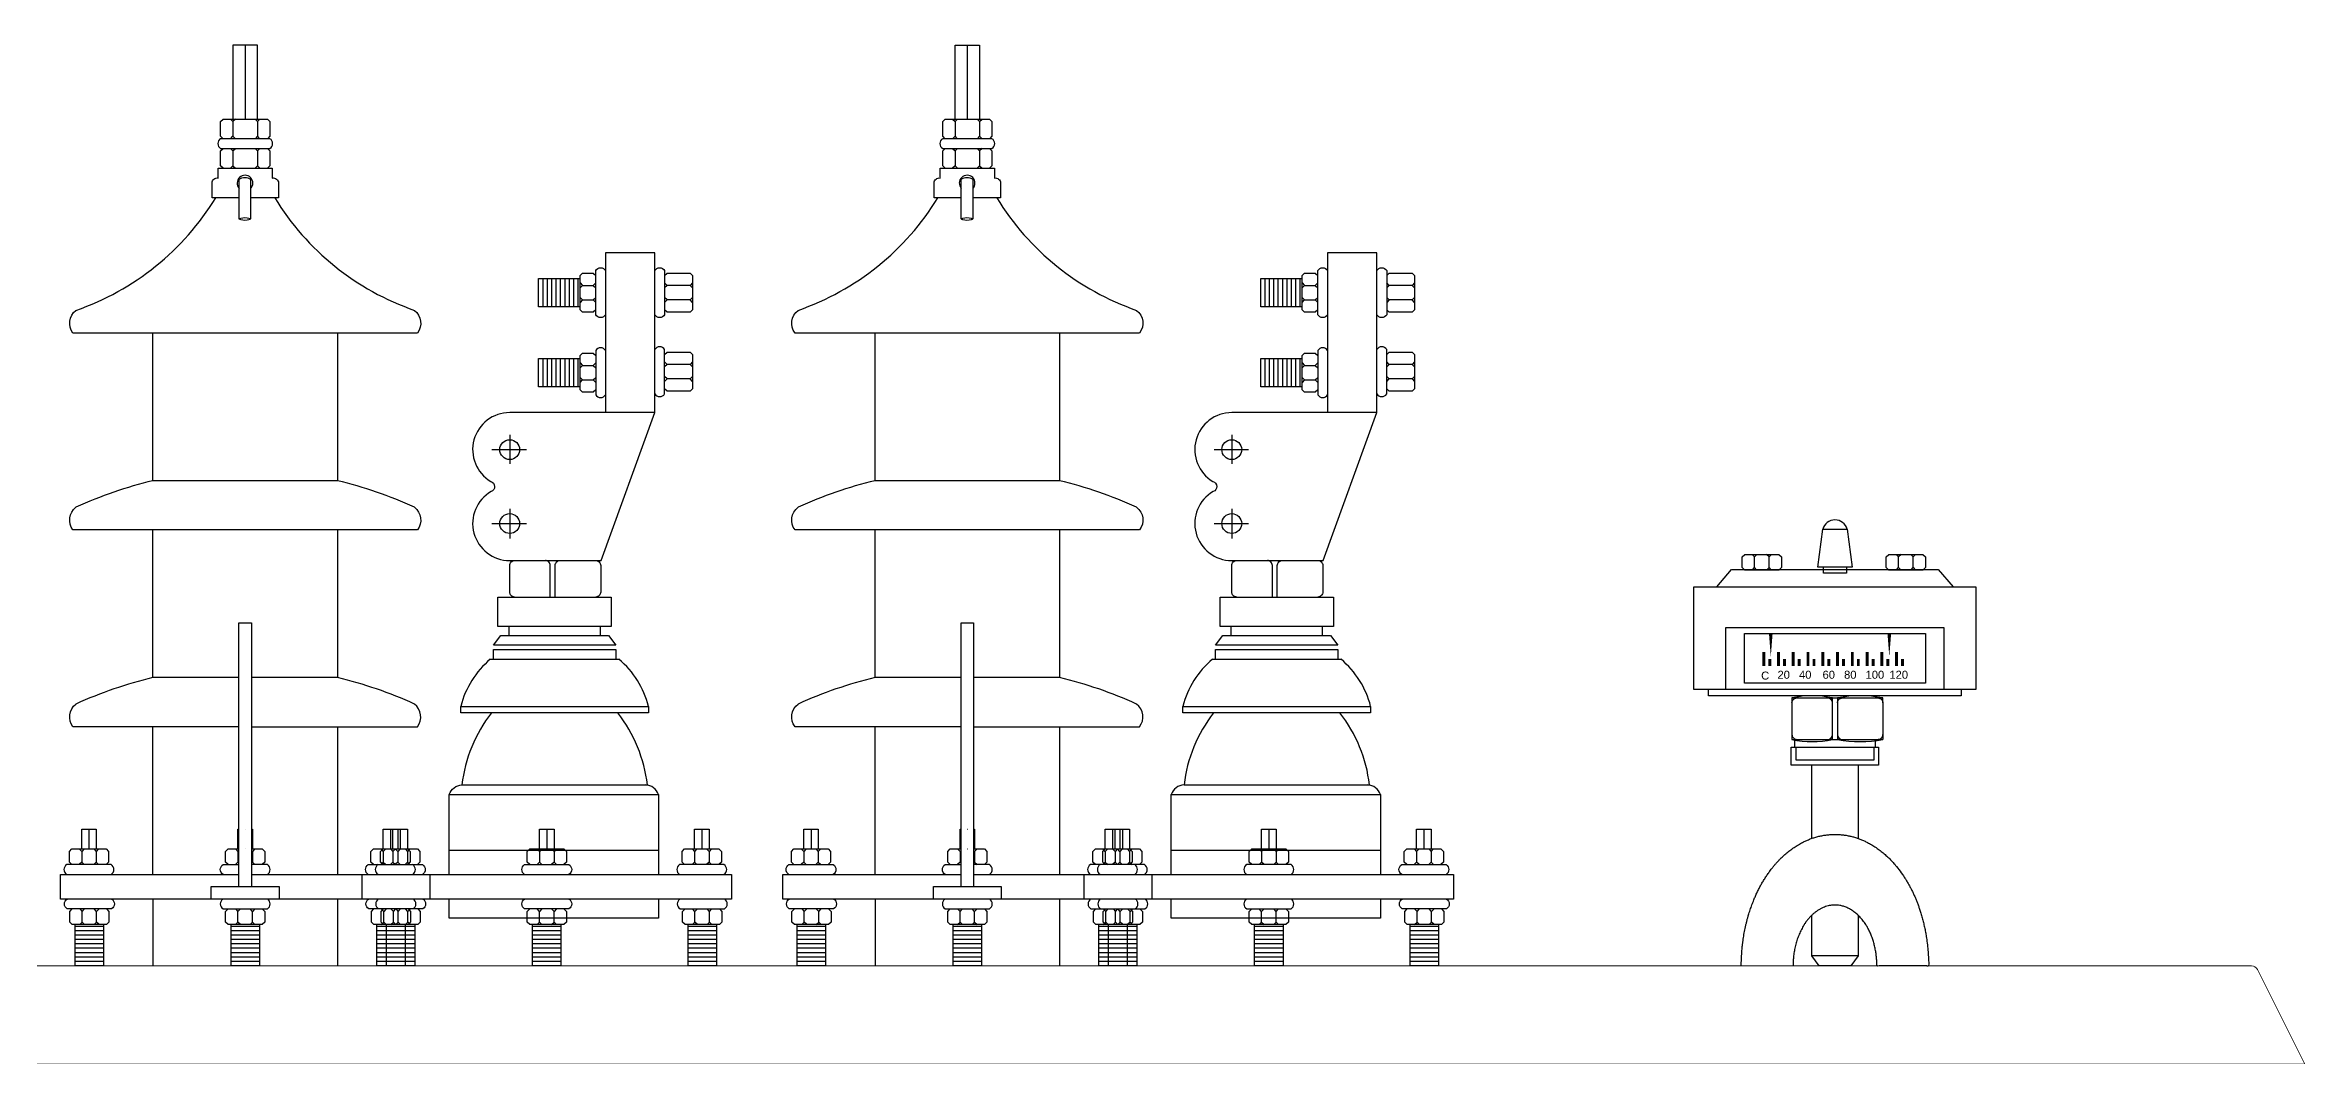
# Model space of a CAD drawing. Header units: inches. Extents: x 26.65 to 29.59, y 17.38 to 20.71.
# Drawn here: x 28.752 to 29.441, y 19.259 to 19.567 of the extents above; entities that cross this region are included whole.
import ezdxf

# ---------------------------------------------------------------- set-up
doc = ezdxf.new("R2010")
doc.units = ezdxf.units.IN
doc.header["$MEASUREMENT"] = 0
doc.linetypes.add('CENTERX2', pattern=[101.6, 63.5, -12.7, 12.7, -12.7])
doc.layers.add('001_Dark_1 50', color=7, linetype='Continuous', lineweight=0, true_color=0x5c5c5c)
doc.layers.add('003_Light_1 50', color=7, linetype='Continuous', true_color=0xc2c2c2)
doc.styles.get("Standard").update_dxf_attribs({"font": 'arial.ttf'})

msp = doc.modelspace()

# ---------------------------------------------------------------- linework, layer by layer
at = {"layer": '001_Dark_1 50'}
msp.add_lwpolyline([(28.20187, 19.28685), (29.4244, 19.28685, -0.284079), (29.42618, 19.28574), (29.44063, 19.25685), (28.18563, 19.25685), (28.20008, 19.28574)], format="xyb", dxfattribs=at)
at = {"layer": '003_Light_1 50'}
for p, q in [((28.81314, 19.56747), (28.81314, 19.54497)), ((29.03314, 19.56747), (29.03314, 19.54497)), ((28.80939, 19.54422), (28.80939, 19.53972)), ((28.81689, 19.54422), (28.81689, 19.53972)), ((29.02939, 19.54422), (29.02939, 19.53972)), ((29.03689, 19.54422), (29.03689, 19.53972)), ((29.02939, 19.53522), (29.02939, 19.53072)), ((29.03689, 19.53522), (29.03689, 19.53072)), ((28.80939, 19.53072), (28.81014, 19.52997)), ((28.8113, 19.5145), (28.8113, 19.52667)), ((28.81689, 19.53072), (28.81614, 19.52997)), ((29.0313, 19.5145), (29.0313, 19.52667)), ((28.90387, 19.48773), (28.90387, 19.49637)), ((28.90521, 19.48773), (28.90521, 19.49637)), ((28.90655, 19.48773), (28.90655, 19.49637)), ((28.90789, 19.48773), (28.90789, 19.49637)), ((28.90923, 19.48773), (28.90923, 19.49637)), ((28.91057, 19.48773), (28.91057, 19.49637)), ((28.91191, 19.48773), (28.91191, 19.49637)), ((28.91325, 19.48773), (28.91325, 19.49637)), ((28.91459, 19.48773), (28.91459, 19.49637)), ((28.91515, 19.4935), (28.9159, 19.49425)), ((28.91916, 19.49425), (28.91991, 19.4935)), ((28.91916, 19.48983), (28.91991, 19.49058)), ((28.94166, 19.49425), (28.94091, 19.4935)), ((28.94166, 19.48983), (28.94091, 19.48908)), ((28.94941, 19.4935), (28.94866, 19.49425)), ((28.94941, 19.49058), (28.94866, 19.48983)), ((29.12387, 19.48773), (29.12387, 19.49637)), ((29.12521, 19.48773), (29.12521, 19.49637)), ((29.12655, 19.48773), (29.12655, 19.49637)), ((29.12789, 19.48773), (29.12789, 19.49637)), ((29.12923, 19.48773), (29.12923, 19.49637)), ((29.13057, 19.48773), (29.13057, 19.49637)), ((29.13191, 19.48773), (29.13191, 19.49637)), ((29.13325, 19.48773), (29.13325, 19.49637)), ((29.13459, 19.48773), (29.13459, 19.49637)), ((29.13515, 19.495), (29.1359, 19.49425)), ((29.13515, 19.49058), (29.1359, 19.48983)), ((29.13916, 19.49425), (29.13991, 19.495)), ((29.16166, 19.49425), (29.16091, 19.495)), ((29.16166, 19.48983), (29.16091, 19.49058)), ((29.16941, 19.495), (29.16866, 19.49425)), ((29.16941, 19.48908), (29.16866, 19.48983)), ((28.90387, 19.46335), (28.90387, 19.472)), ((28.90521, 19.46335), (28.90521, 19.472)), ((28.90655, 19.46335), (28.90655, 19.472)), ((28.90789, 19.46335), (28.90789, 19.472)), ((28.90923, 19.46335), (28.90923, 19.472)), ((28.91057, 19.46335), (28.91057, 19.472)), ((28.91191, 19.46335), (28.91191, 19.472)), ((28.91325, 19.46335), (28.91325, 19.472)), ((28.91459, 19.46335), (28.91459, 19.472)), ((28.91515, 19.46913), (28.9159, 19.46988)), ((28.91916, 19.46988), (28.91991, 19.46913)), ((28.94166, 19.47016), (28.94091, 19.46941)), ((28.94941, 19.46941), (28.94866, 19.47016)), ((29.12387, 19.46335), (29.12387, 19.472)), ((29.12521, 19.46335), (29.12521, 19.472)), ((29.12655, 19.46335), (29.12655, 19.472)), ((29.12789, 19.46335), (29.12789, 19.472)), ((29.12923, 19.46335), (29.12923, 19.472)), ((29.13057, 19.46335), (29.13057, 19.472)), ((29.13191, 19.46335), (29.13191, 19.472)), ((29.13325, 19.46335), (29.13325, 19.472)), ((29.13459, 19.46335), (29.13459, 19.472)), ((29.13515, 19.47063), (29.1359, 19.46988)), ((29.13916, 19.46988), (29.13991, 19.47063)), ((29.16166, 19.47016), (29.16091, 19.47091)), ((29.16941, 19.47091), (29.16866, 19.47016)), ((28.91515, 19.4662), (28.9159, 19.46545)), ((28.91916, 19.46545), (28.91991, 19.4662)), ((28.94166, 19.46574), (28.94091, 19.46649)), ((28.94941, 19.46649), (28.94866, 19.46574)), ((29.1359, 19.46545), (29.13916, 19.46545)), ((29.16866, 19.46574), (29.16166, 19.46574)), ((29.27298, 19.41151), (29.27223, 19.41226)), ((29.27223, 19.4075), (29.27298, 19.40825)), ((29.27741, 19.41151), (29.27666, 19.41226)), ((29.27666, 19.4075), (29.27741, 19.40825)), ((29.31688, 19.40825), (29.31688, 19.41151)), ((29.3213, 19.40825), (29.3213, 19.41151)), ((28.78502, 19.31472), (28.78502, 19.35972)), ((28.84127, 19.35972), (28.84127, 19.31472)), ((29.00502, 19.31472), (29.00502, 19.35972)), ((29.06127, 19.35972), (29.06127, 19.31472)), ((28.76552, 19.32855), (28.76552, 19.32248)), ((28.81314, 19.32855), (28.81315, 19.32855)), ((28.8574, 19.32855), (28.8574, 19.32248)), ((28.85815, 19.32248), (28.85815, 19.32855)), ((28.85962, 19.32855), (28.85962, 19.32248)), ((28.86037, 19.32855), (28.86037, 19.32248)), ((28.90502, 19.32855), (28.90502, 19.32248)), ((28.95224, 19.32855), (28.95224, 19.32248)), ((28.98552, 19.32855), (28.98552, 19.32248)), ((29.03314, 19.32855), (29.03315, 19.32855)), ((29.0774, 19.32855), (29.0774, 19.32248)), ((29.07815, 19.32248), (29.07815, 19.32855)), ((29.07962, 19.32855), (29.07962, 19.32248)), ((29.08037, 19.32855), (29.08037, 19.32248)), ((29.12502, 19.32855), (29.12502, 19.32248)), ((29.17224, 19.32855), (29.17224, 19.32248)), ((28.76256, 19.32248), (28.76331, 19.32173)), ((28.76331, 19.31847), (28.76256, 19.31772)), ((28.76698, 19.32248), (28.76773, 19.32173)), ((28.76773, 19.31847), (28.76848, 19.31772)), ((28.81018, 19.32248), (28.81093, 19.32173)), ((28.81093, 19.31847), (28.81018, 19.31772)), ((28.81314, 19.32248), (28.81315, 19.32248)), ((28.8161, 19.32248), (28.81535, 19.32173)), ((28.81535, 19.31847), (28.8161, 19.31772)), ((28.85593, 19.32248), (28.85518, 19.32173)), ((28.85518, 19.31847), (28.85593, 19.31772)), ((28.8574, 19.32248), (28.85815, 19.32173)), ((28.85815, 19.31847), (28.8589, 19.31772)), ((28.86035, 19.32248), (28.8596, 19.32173)), ((28.8596, 19.31847), (28.86035, 19.31772)), ((28.86333, 19.32248), (28.86258, 19.32173)), ((28.86258, 19.31847), (28.86333, 19.31772)), ((28.90355, 19.32248), (28.9028, 19.32173)), ((28.9028, 19.31847), (28.90355, 19.31772)), ((28.90798, 19.32248), (28.90723, 19.32173)), ((28.90723, 19.31847), (28.90798, 19.31772)), ((28.95077, 19.32248), (28.95002, 19.32173)), ((28.95002, 19.31847), (28.95077, 19.31772)), ((28.9552, 19.32248), (28.95445, 19.32173)), ((28.95445, 19.31847), (28.9552, 19.31772)), ((28.98256, 19.32248), (28.98331, 19.32173)), ((28.98331, 19.31847), (28.98256, 19.31772)), ((28.98698, 19.32248), (28.98773, 19.32173)), ((28.98773, 19.31847), (28.98848, 19.31772)), ((29.03018, 19.32248), (29.03093, 19.32173)), ((29.03093, 19.31847), (29.03018, 19.31772)), ((29.03314, 19.32248), (29.03315, 19.32248)), ((29.0361, 19.32248), (29.03535, 19.32173)), ((29.03535, 19.31847), (29.0361, 19.31772)), ((29.07518, 19.32173), (29.07518, 19.31847)), ((29.0774, 19.32248), (29.07815, 19.32173)), ((29.07815, 19.31847), (29.0789, 19.31772)), ((29.0796, 19.32173), (29.0796, 19.31847)), ((29.08333, 19.32248), (29.08258, 19.32173)), ((29.08258, 19.31847), (29.08333, 19.31772)), ((29.1228, 19.32173), (29.1228, 19.31847)), ((29.12648, 19.32248), (29.12723, 19.32173)), ((29.12723, 19.31847), (29.12648, 19.31772)), ((29.17002, 19.32173), (29.17002, 19.31847)), ((29.17445, 19.32173), (29.17445, 19.31847)), ((28.84876, 19.30722), (28.84876, 19.31472)), ((28.86939, 19.31472), (28.86939, 19.30722)), ((29.06876, 19.30722), (29.06876, 19.31472)), ((29.08939, 19.31472), (29.08939, 19.30722)), ((28.76787, 19.30347), (28.76862, 19.30422)), ((28.78502, 19.30722), (28.78502, 19.28672)), ((28.84127, 19.30736), (28.84127, 19.28672)), ((28.95459, 19.30347), (28.95384, 19.30422)), ((28.98787, 19.30347), (28.98862, 19.30422)), ((29.00502, 19.30722), (29.00502, 19.28672)), ((29.03093, 19.30347), (29.03168, 19.30422)), ((29.06127, 19.30736), (29.06127, 19.28672)), ((29.07532, 19.30347), (29.07457, 19.30422)), ((29.07974, 19.30347), (29.08049, 19.30422)), ((29.1228, 19.30347), (29.12355, 19.30422)), ((29.12723, 19.30347), (29.12648, 19.30422)), ((29.17016, 19.30347), (29.17091, 19.30422)), ((29.17459, 19.30347), (29.17534, 19.30422)), ((28.76997, 19.2989), (28.76133, 19.2989)), ((28.76997, 19.29756), (28.76133, 19.29756)), ((28.76345, 19.30022), (28.76345, 19.30347)), ((28.76862, 19.29947), (28.76787, 19.30022)), ((28.81745, 19.2989), (28.80881, 19.2989)), ((28.81745, 19.29756), (28.80881, 19.29756)), ((28.81093, 19.30022), (28.81093, 19.30347)), ((28.81535, 19.30022), (28.81535, 19.30347)), ((28.86482, 19.2989), (28.8532, 19.2989)), ((28.86482, 19.29756), (28.8532, 19.29756)), ((28.85607, 19.29947), (28.85532, 19.30022)), ((28.85617, 19.28685), (28.85617, 19.29947)), ((28.85829, 19.30022), (28.85829, 19.30347)), ((28.85974, 19.30022), (28.85974, 19.30347)), ((28.86184, 19.29947), (28.86184, 19.28685)), ((28.86272, 19.30022), (28.86272, 19.30347)), ((28.90933, 19.2989), (28.90068, 19.2989)), ((28.90933, 19.29756), (28.90068, 19.29756)), ((28.90355, 19.29947), (28.9028, 19.30022)), ((28.90798, 19.29947), (28.90723, 19.30022)), ((28.95669, 19.2989), (28.94804, 19.2989)), ((28.95669, 19.29756), (28.94804, 19.29756)), ((28.95091, 19.29947), (28.95016, 19.30022)), ((28.95384, 19.29947), (28.95459, 19.30022)), ((28.98997, 19.2989), (28.98133, 19.2989)), ((28.98997, 19.29756), (28.98133, 19.29756)), ((28.98345, 19.30022), (28.98345, 19.30347)), ((28.98862, 19.29947), (28.98787, 19.30022)), ((29.03745, 19.2989), (29.02881, 19.2989)), ((29.03745, 19.29756), (29.02881, 19.29756)), ((29.03168, 19.29947), (29.03093, 19.30022)), ((29.03535, 19.30022), (29.03535, 19.30347)), ((29.08482, 19.2989), (29.0732, 19.2989)), ((29.08482, 19.29756), (29.0732, 19.29756)), ((29.07457, 19.29947), (29.07532, 19.30022)), ((29.07617, 19.28685), (29.07617, 19.29947)), ((29.07829, 19.30022), (29.07829, 19.30347)), ((29.07899, 19.29947), (29.07974, 19.30022)), ((29.08184, 19.29947), (29.08184, 19.28685)), ((29.08272, 19.30022), (29.08272, 19.30347)), ((29.12933, 19.2989), (29.12068, 19.2989)), ((29.12933, 19.29756), (29.12068, 19.29756)), ((29.12648, 19.29947), (29.12723, 19.30022)), ((29.17669, 19.2989), (29.16804, 19.2989)), ((29.17669, 19.29756), (29.16804, 19.29756)), ((29.17534, 19.29947), (29.17459, 19.30022)), ((28.76997, 19.29622), (28.76133, 19.29622)), ((28.76997, 19.29488), (28.76133, 19.29488)), ((28.76997, 19.29354), (28.76133, 19.29354)), ((28.76997, 19.2922), (28.76133, 19.2922)), ((28.76997, 19.29086), (28.76133, 19.29086)), ((28.81745, 19.29622), (28.80881, 19.29622)), ((28.81745, 19.29488), (28.80881, 19.29488)), ((28.81745, 19.29354), (28.80881, 19.29354)), ((28.81745, 19.2922), (28.80881, 19.2922)), ((28.81745, 19.29086), (28.80881, 19.29086)), ((28.86482, 19.29622), (28.8532, 19.29622)), ((28.86482, 19.29488), (28.8532, 19.29488)), ((28.86482, 19.29354), (28.8532, 19.29354)), ((28.86482, 19.2922), (28.8532, 19.2922)), ((28.86482, 19.29086), (28.8532, 19.29086)), ((28.90933, 19.29622), (28.90068, 19.29622)), ((28.90933, 19.29488), (28.90068, 19.29488)), ((28.90933, 19.29354), (28.90068, 19.29354)), ((28.90933, 19.2922), (28.90068, 19.2922)), ((28.90933, 19.29086), (28.90068, 19.29086)), ((28.95669, 19.29622), (28.94804, 19.29622)), ((28.95669, 19.29488), (28.94804, 19.29488)), ((28.95669, 19.29354), (28.94804, 19.29354)), ((28.95669, 19.2922), (28.94804, 19.2922)), ((28.95669, 19.29086), (28.94804, 19.29086)), ((28.98997, 19.29622), (28.98133, 19.29622)), ((28.98997, 19.29488), (28.98133, 19.29488)), ((28.98997, 19.29354), (28.98133, 19.29354)), ((28.98997, 19.2922), (28.98133, 19.2922)), ((28.98997, 19.29086), (28.98133, 19.29086)), ((29.03745, 19.29622), (29.02881, 19.29622)), ((29.03745, 19.29488), (29.02881, 19.29488)), ((29.03745, 19.29354), (29.02881, 19.29354)), ((29.03745, 19.2922), (29.02881, 19.2922)), ((29.03745, 19.29086), (29.02881, 19.29086)), ((29.08482, 19.29622), (29.0732, 19.29622)), ((29.08482, 19.29488), (29.0732, 19.29488)), ((29.08482, 19.29354), (29.0732, 19.29354)), ((29.08482, 19.2922), (29.0732, 19.2922)), ((29.08482, 19.29086), (29.0732, 19.29086)), ((29.12933, 19.29622), (29.12068, 19.29622)), ((29.12933, 19.29488), (29.12068, 19.29488)), ((29.12933, 19.29354), (29.12068, 19.29354)), ((29.12933, 19.2922), (29.12068, 19.2922)), ((29.12933, 19.29086), (29.12068, 19.29086)), ((29.17669, 19.29622), (29.16804, 19.29622)), ((29.17669, 19.29488), (29.16804, 19.29488)), ((29.17669, 19.29354), (29.16804, 19.29354)), ((29.17669, 19.2922), (29.16804, 19.2922)), ((29.17669, 19.29086), (29.16804, 19.29086)), ((28.76997, 19.28953), (28.76133, 19.28953)), ((28.76997, 19.28819), (28.76133, 19.28819)), ((28.81745, 19.28953), (28.80881, 19.28953)), ((28.81745, 19.28819), (28.80881, 19.28819)), ((28.86482, 19.28953), (28.8532, 19.28953)), ((28.86482, 19.28819), (28.8532, 19.28819)), ((28.90933, 19.28953), (28.90068, 19.28953)), ((28.90933, 19.28819), (28.90068, 19.28819)), ((28.95669, 19.28953), (28.94804, 19.28953)), ((28.95669, 19.28819), (28.94804, 19.28819)), ((28.98997, 19.28953), (28.98133, 19.28953)), ((28.98997, 19.28819), (28.98133, 19.28819)), ((29.03745, 19.28953), (29.02881, 19.28953)), ((29.03745, 19.28819), (29.02881, 19.28819)), ((29.08482, 19.28953), (29.0732, 19.28953)), ((29.08482, 19.28819), (29.0732, 19.28819)), ((29.12933, 19.28953), (29.12068, 19.28953)), ((29.12933, 19.28819), (29.12068, 19.28819)), ((29.17669, 19.28953), (29.16804, 19.28953)), ((29.17669, 19.28819), (29.16804, 19.28819))]:
    msp.add_line(p, q, dxfattribs=at)
at = {"layer": '003_Light_1 50', "linetype": 'CENTERX2'}
for p, q in [((28.89371, 19.44869), (28.89371, 19.43989)), ((29.11371, 19.44869), (29.11371, 19.43989)), ((28.8883, 19.44419), (28.8988, 19.44419)), ((29.1083, 19.44419), (29.1188, 19.44419)), ((28.8883, 19.42167), (28.8988, 19.42167)), ((28.89371, 19.42612), (28.89371, 19.41709)), ((29.1083, 19.42167), (29.1188, 19.42167)), ((29.11371, 19.42612), (29.11371, 19.41709))]:
    msp.add_line(p, q, dxfattribs=at)
at = {"layer": '003_Light_1 50', "linetype": 'ByBlock'}
for p, q in [((28.88781, 19.38031), (28.92702, 19.38031)), ((29.10781, 19.38031), (29.14702, 19.38031))]:
    msp.add_line(p, q, dxfattribs=at)
at = {"layer": '003_Light_1 50'}
for points in [[(28.81689, 19.54497), (28.81689, 19.56747), (28.80939, 19.56747), (28.80939, 19.54497)], [(29.02939, 19.54497), (29.02939, 19.56747), (29.03689, 19.56747), (29.03689, 19.54497)], [(28.80639, 19.53897), (28.80564, 19.53972), (28.80564, 19.54422), (28.80639, 19.54497), (28.81989, 19.54497), (28.82064, 19.54422), (28.82064, 19.53972), (28.81989, 19.53897)], [(28.81014, 19.54497), (28.80939, 19.54422), (28.80864, 19.54497)], [(28.81614, 19.54497), (28.81689, 19.54422), (28.81764, 19.54497)], [(29.02639, 19.53897), (29.02564, 19.53972), (29.02564, 19.54422), (29.02639, 19.54497), (29.03989, 19.54497), (29.04064, 19.54422), (29.04064, 19.53972), (29.03989, 19.53897)], [(29.02864, 19.54497), (29.02939, 19.54422), (29.03014, 19.54497)], [(29.03614, 19.54497), (29.03689, 19.54422), (29.03764, 19.54497)], [(28.80864, 19.53897), (28.80939, 19.53972), (28.81014, 19.53897)], [(28.81764, 19.53897), (28.81689, 19.53972), (28.81614, 19.53897)], [(29.03014, 19.53897), (29.02939, 19.53972), (29.02864, 19.53897)], [(29.03764, 19.53897), (29.03689, 19.53972), (29.03614, 19.53897)], [(28.80639, 19.52997), (28.80564, 19.53072), (28.80564, 19.53522), (28.80639, 19.53597)], [(28.80864, 19.53597), (28.80939, 19.53522), (28.81014, 19.53597)], [(28.80939, 19.53522), (28.80939, 19.53072), (28.80864, 19.52997)], [(28.81764, 19.53597), (28.81689, 19.53522), (28.81614, 19.53597)], [(28.81689, 19.53522), (28.81689, 19.53072), (28.81764, 19.52997)], [(28.81989, 19.53597), (28.82064, 19.53522), (28.82064, 19.53072), (28.81989, 19.52997)], [(29.02639, 19.52997), (29.02564, 19.53072), (29.02564, 19.53522), (29.02639, 19.53597)], [(29.02864, 19.53597), (29.02939, 19.53522), (29.03014, 19.53597)], [(29.03764, 19.53597), (29.03689, 19.53522), (29.03614, 19.53597)], [(29.03989, 19.53597), (29.04064, 19.53522), (29.04064, 19.53072), (29.03989, 19.52997)], [(29.03014, 19.52997), (29.02939, 19.53072), (29.02864, 19.52997)], [(29.03614, 19.52997), (29.03689, 19.53072), (29.03764, 19.52997)], [(28.91991, 19.48683), (28.91916, 19.48608), (28.9159, 19.48608), (28.91515, 19.48683), (28.91515, 19.49725), (28.9159, 19.498), (28.91916, 19.498), (28.91991, 19.49725)], [(28.94091, 19.49725), (28.94166, 19.498), (28.94866, 19.498), (28.94941, 19.49725), (28.94941, 19.48683), (28.94866, 19.48608), (28.94166, 19.48608), (28.94091, 19.48683)], [(29.13991, 19.48683), (29.13916, 19.48608), (29.1359, 19.48608), (29.13515, 19.48683), (29.13515, 19.49725), (29.1359, 19.498), (29.13916, 19.498), (29.13991, 19.49725)], [(29.16091, 19.49725), (29.16166, 19.498), (29.16866, 19.498), (29.16941, 19.49725), (29.16941, 19.48683), (29.16866, 19.48608), (29.16166, 19.48608), (29.16091, 19.48683)], [(28.91515, 19.48773), (28.90253, 19.48773), (28.90253, 19.49637), (28.91515, 19.49637)], [(28.91515, 19.495), (28.9159, 19.49425), (28.91916, 19.49425), (28.91991, 19.495)], [(28.91515, 19.49058), (28.9159, 19.48983), (28.91515, 19.48908)], [(28.9159, 19.48983), (28.91916, 19.48983), (28.91991, 19.48908)], [(28.94941, 19.495), (28.94866, 19.49425), (28.94166, 19.49425), (28.94091, 19.495)], [(28.94941, 19.48908), (28.94866, 19.48983), (28.94166, 19.48983), (28.94091, 19.49058)], [(29.13515, 19.48773), (29.12253, 19.48773), (29.12253, 19.49637), (29.13515, 19.49637)], [(29.13515, 19.4935), (29.1359, 19.49425), (29.13916, 19.49425), (29.13991, 19.4935)], [(29.13515, 19.48908), (29.1359, 19.48983), (29.13916, 19.48983)], [(29.13991, 19.48908), (29.13916, 19.48983), (29.13991, 19.49058)], [(29.16941, 19.4935), (29.16866, 19.49425), (29.16166, 19.49425), (29.16091, 19.4935)], [(29.16941, 19.49058), (29.16866, 19.48983), (29.16166, 19.48983), (29.16091, 19.48908)], [(28.84127, 19.47972), (28.84127, 19.43472), (28.78502, 19.43472), (28.78502, 19.47972)], [(29.06127, 19.47972), (29.06127, 19.43472), (29.00502, 19.43472), (29.00502, 19.47972)], [(28.91515, 19.46335), (28.90253, 19.46335), (28.90253, 19.472), (28.91515, 19.472)], [(28.91991, 19.46245), (28.91916, 19.4617), (28.9159, 19.4617), (28.91515, 19.46245), (28.91515, 19.47288), (28.9159, 19.47363), (28.91916, 19.47363), (28.91991, 19.47288)], [(28.91515, 19.47063), (28.9159, 19.46988), (28.91916, 19.46988), (28.91991, 19.47063)], [(28.94091, 19.47316), (28.94166, 19.47391), (28.94866, 19.47391), (28.94941, 19.47316), (28.94941, 19.46274), (28.94866, 19.46199), (28.94166, 19.46199), (28.94091, 19.46274)], [(28.94941, 19.47091), (28.94866, 19.47016), (28.94166, 19.47016), (28.94091, 19.47091)], [(29.13515, 19.46335), (29.12253, 19.46335), (29.12253, 19.472), (29.13515, 19.472)], [(29.13991, 19.46245), (29.13916, 19.4617), (29.1359, 19.4617), (29.13515, 19.46245), (29.13515, 19.47288), (29.1359, 19.47363), (29.13916, 19.47363), (29.13991, 19.47288)], [(29.13515, 19.46913), (29.1359, 19.46988), (29.13916, 19.46988), (29.13991, 19.46913)], [(29.16091, 19.47316), (29.16166, 19.47391), (29.16866, 19.47391), (29.16941, 19.47316), (29.16941, 19.46274), (29.16866, 19.46199), (29.16166, 19.46199), (29.16091, 19.46274)], [(29.16941, 19.46941), (29.16866, 19.47016), (29.16166, 19.47016), (29.16091, 19.46941)], [(28.91515, 19.4647), (28.9159, 19.46545), (28.91916, 19.46545), (28.91991, 19.4647)], [(28.94941, 19.46499), (28.94866, 19.46574), (28.94166, 19.46574), (28.94091, 19.46499)], [(29.13515, 19.4662), (29.1359, 19.46545), (29.13515, 19.4647)], [(29.13991, 19.4647), (29.13916, 19.46545), (29.13991, 19.4662)], [(29.16091, 19.46499), (29.16166, 19.46574), (29.16091, 19.46649)], [(29.16941, 19.46649), (29.16866, 19.46574), (29.16941, 19.46499)], [(28.81123, 19.37472), (28.78502, 19.37472), (28.78502, 19.41972)], [(28.84127, 19.41972), (28.84127, 19.37472), (28.81506, 19.37472)], [(29.03123, 19.37472), (29.00502, 19.37472), (29.00502, 19.41972)], [(29.06127, 19.41972), (29.06127, 19.37472), (29.03506, 19.37472)], [(29.26151, 19.40242), (29.26601, 19.40764), (29.32895, 19.40764), (29.33345, 19.40242)], [(29.27373, 19.4075), (29.27298, 19.40825), (29.27298, 19.41151), (29.27373, 19.41226)], [(29.27816, 19.4075), (29.27741, 19.40825), (29.27741, 19.41151), (29.27816, 19.41226)], [(29.30097, 19.40837), (29.30097, 19.40656), (29.29399, 19.40656), (29.29399, 19.40837)], [(29.31763, 19.41226), (29.31688, 19.41151), (29.31613, 19.41226)], [(29.31613, 19.4075), (29.31688, 19.40825), (29.31763, 19.4075)], [(29.32205, 19.41226), (29.3213, 19.41151), (29.32055, 19.41226)], [(29.32055, 19.4075), (29.3213, 19.40825), (29.32205, 19.4075)], [(28.81123, 19.31105), (28.81123, 19.39145), (28.81506, 19.39145), (28.81506, 19.31105)], [(29.03123, 19.31105), (29.03123, 19.39145), (29.03506, 19.39145), (29.03506, 19.31105)], [(29.26425, 19.37111), (29.26425, 19.39), (29.3307, 19.39), (29.3307, 19.37111)], [(29.33595, 19.37111), (29.33595, 19.36918), (29.259, 19.36918), (29.259, 19.37111)], [(29.3121, 19.367), (29.3121, 19.35738), (29.3121, 19.35588), (29.3106, 19.35588)], [(29.28524, 19.35355), (29.28524, 19.35588)], [(29.30928, 19.35355), (29.30928, 19.34955), (29.28569, 19.34955), (29.28569, 19.35355)], [(29.30973, 19.35588), (29.30973, 19.35355)], [(29.29045, 19.3257), (29.29045, 19.34805)], [(29.30452, 19.34805), (29.30452, 19.3257)], [(28.76331, 19.32248), (28.76331, 19.32855), (28.76774, 19.32855), (28.76774, 19.32248)], [(28.81093, 19.32248), (28.81093, 19.32855), (28.81123, 19.32855)], [(28.81506, 19.32855), (28.81537, 19.32855), (28.81537, 19.32248)], [(28.85518, 19.32248), (28.85518, 19.32855), (28.86259, 19.32855), (28.86259, 19.32248)], [(28.9028, 19.32248), (28.9028, 19.32855), (28.90724, 19.32855), (28.90724, 19.32248)], [(28.95002, 19.32248), (28.95002, 19.32855), (28.95446, 19.32855), (28.95446, 19.32248)], [(28.98331, 19.32248), (28.98331, 19.32855), (28.98774, 19.32855), (28.98774, 19.32248)], [(29.03093, 19.32248), (29.03093, 19.32855), (29.03123, 19.32855)], [(29.03506, 19.32855), (29.03537, 19.32855), (29.03537, 19.32248)], [(29.07518, 19.32248), (29.07518, 19.32855), (29.08259, 19.32855), (29.08259, 19.32248)], [(29.1228, 19.32248), (29.1228, 19.32855), (29.12724, 19.32855), (29.12724, 19.32248)], [(29.17002, 19.32248), (29.17002, 19.32855), (29.17446, 19.32855), (29.17446, 19.32248)], [(28.76031, 19.31772), (28.75956, 19.31847), (28.75956, 19.32173), (28.76031, 19.32248), (28.77073, 19.32248), (28.77148, 19.32173), (28.77148, 19.31847), (28.77073, 19.31772)], [(28.76406, 19.32248), (28.76331, 19.32173), (28.76331, 19.31847), (28.76406, 19.31772)], [(28.76848, 19.32248), (28.76773, 19.32173), (28.76773, 19.31847), (28.76698, 19.31772)], [(28.80793, 19.31772), (28.80718, 19.31847), (28.80718, 19.32173), (28.80793, 19.32248), (28.81123, 19.32248)], [(28.81123, 19.32203), (28.81093, 19.32173), (28.81093, 19.31847), (28.81123, 19.31818)], [(28.81506, 19.32248), (28.81835, 19.32248), (28.8191, 19.32173), (28.8191, 19.31847), (28.81835, 19.31772)], [(28.81506, 19.32203), (28.81535, 19.32173), (28.81535, 19.31847), (28.81506, 19.31818)], [(28.85218, 19.31772), (28.85143, 19.31847), (28.85143, 19.32173), (28.85218, 19.32248), (28.86558, 19.32248), (28.86633, 19.32173), (28.86633, 19.31847), (28.86558, 19.31772)], [(28.85515, 19.31772), (28.8544, 19.31847), (28.8544, 19.32173), (28.85515, 19.32248)], [(28.85443, 19.32248), (28.85518, 19.32173), (28.85518, 19.31847), (28.85443, 19.31772)], [(28.8589, 19.32248), (28.85815, 19.32173), (28.85815, 19.31847), (28.8574, 19.31772)], [(28.85885, 19.32248), (28.8596, 19.32173), (28.8596, 19.31847), (28.85885, 19.31772)], [(28.86183, 19.32248), (28.86258, 19.32173), (28.86258, 19.31847), (28.86183, 19.31772)], [(28.8626, 19.32248), (28.86335, 19.32173), (28.86335, 19.31847), (28.8626, 19.31772)], [(28.8998, 19.31772), (28.89905, 19.31847), (28.89905, 19.32173), (28.8998, 19.32248), (28.91023, 19.32248), (28.91098, 19.32173), (28.91098, 19.31847), (28.91023, 19.31772)], [(28.90205, 19.32248), (28.9028, 19.32173), (28.9028, 19.31847), (28.90205, 19.31772)], [(28.90648, 19.32248), (28.90723, 19.32173), (28.90723, 19.31847), (28.90648, 19.31772)], [(28.94702, 19.31772), (28.94627, 19.31847), (28.94627, 19.32173), (28.94702, 19.32248), (28.95745, 19.32248), (28.9582, 19.32173), (28.9582, 19.31847), (28.95745, 19.31772)], [(28.94927, 19.32248), (28.95002, 19.32173), (28.95002, 19.31847), (28.94927, 19.31772)], [(28.9537, 19.32248), (28.95445, 19.32173), (28.95445, 19.31847), (28.9537, 19.31772)], [(28.98031, 19.31772), (28.97956, 19.31847), (28.97956, 19.32173), (28.98031, 19.32248), (28.99073, 19.32248), (28.99148, 19.32173), (28.99148, 19.31847), (28.99073, 19.31772)], [(28.98406, 19.32248), (28.98331, 19.32173), (28.98331, 19.31847), (28.98406, 19.31772)], [(28.98848, 19.32248), (28.98773, 19.32173), (28.98773, 19.31847), (28.98698, 19.31772)], [(29.02793, 19.31772), (29.02718, 19.31847), (29.02718, 19.32173), (29.02793, 19.32248), (29.03123, 19.32248)], [(29.03123, 19.32203), (29.03093, 19.32173), (29.03093, 19.31847), (29.03123, 19.31818)], [(29.03506, 19.32248), (29.03835, 19.32248), (29.0391, 19.32173), (29.0391, 19.31847), (29.03835, 19.31772)], [(29.03506, 19.32203), (29.03535, 19.32173), (29.03535, 19.31847), (29.03506, 19.31818)], [(29.07218, 19.31772), (29.07143, 19.31847), (29.07143, 19.32173), (29.07218, 19.32248), (29.08558, 19.32248), (29.08633, 19.32173), (29.08633, 19.31847), (29.08558, 19.31772)], [(29.07515, 19.31772), (29.0744, 19.31847), (29.0744, 19.32173), (29.07515, 19.32248)], [(29.07593, 19.32248), (29.07518, 19.32173), (29.07443, 19.32248)], [(29.07443, 19.31772), (29.07518, 19.31847), (29.07593, 19.31772)], [(29.0789, 19.32248), (29.07815, 19.32173), (29.07815, 19.31847), (29.0774, 19.31772)], [(29.08035, 19.32248), (29.0796, 19.32173), (29.07885, 19.32248)], [(29.07885, 19.31772), (29.0796, 19.31847), (29.08035, 19.31772)], [(29.08183, 19.32248), (29.08258, 19.32173), (29.08258, 19.31847), (29.08183, 19.31772)], [(29.0826, 19.32248), (29.08335, 19.32173), (29.08335, 19.31847), (29.0826, 19.31772)], [(29.1198, 19.31772), (29.11905, 19.31847), (29.11905, 19.32173), (29.1198, 19.32248), (29.13023, 19.32248), (29.13098, 19.32173), (29.13098, 19.31847), (29.13023, 19.31772)], [(29.12205, 19.32248), (29.1228, 19.32173), (29.12355, 19.32248)], [(29.12355, 19.31772), (29.1228, 19.31847), (29.12205, 19.31772)], [(29.12798, 19.32248), (29.12723, 19.32173), (29.12723, 19.31847), (29.12798, 19.31772)], [(29.16702, 19.31772), (29.16627, 19.31847), (29.16627, 19.32173), (29.16702, 19.32248), (29.17745, 19.32248), (29.1782, 19.32173), (29.1782, 19.31847), (29.17745, 19.31772)], [(29.16927, 19.32248), (29.17002, 19.32173), (29.17077, 19.32248)], [(29.17077, 19.31772), (29.17002, 19.31847), (29.16927, 19.31772)], [(29.1737, 19.32248), (29.17445, 19.32173), (29.1752, 19.32248)], [(29.1737, 19.31772), (29.17445, 19.31847), (29.1752, 19.31772)], [(28.81506, 19.31472), (28.96126, 19.31472), (28.96126, 19.30722), (28.75689, 19.30722), (28.75689, 19.31472), (28.81123, 19.31472)], [(28.8028, 19.30722), (28.8028, 19.31105), (28.82349, 19.31105), (28.82349, 19.30722)], [(29.03506, 19.31472), (29.18126, 19.31472), (29.18126, 19.30722), (28.97689, 19.30722), (28.97689, 19.31472), (29.03123, 19.31472)], [(29.0228, 19.30722), (29.0228, 19.31105), (29.04349, 19.31105), (29.04349, 19.30722)], [(28.77087, 19.30422), (28.77162, 19.30347), (28.77162, 19.30022), (28.77087, 19.29947), (28.76045, 19.29947), (28.7597, 19.30022), (28.7597, 19.30347), (28.76045, 19.30422)], [(28.7627, 19.30422), (28.76345, 19.30347), (28.7642, 19.30422)], [(28.76712, 19.29947), (28.76787, 19.30022), (28.76787, 19.30347), (28.76712, 19.30422)], [(28.81835, 19.30422), (28.8191, 19.30347), (28.8191, 19.30022), (28.81835, 19.29947), (28.80793, 19.29947), (28.80718, 19.30022), (28.80718, 19.30347), (28.80793, 19.30422)], [(28.81018, 19.30422), (28.81093, 19.30347), (28.81168, 19.30422)], [(28.8161, 19.30422), (28.81535, 19.30347), (28.8146, 19.30422)], [(28.86572, 19.30422), (28.86647, 19.30347), (28.86647, 19.30022), (28.86572, 19.29947), (28.85232, 19.29947), (28.85157, 19.30022), (28.85157, 19.30347), (28.85232, 19.30422)], [(28.85529, 19.29947), (28.85454, 19.30022), (28.85454, 19.30347), (28.85529, 19.30422)], [(28.85607, 19.30422), (28.85532, 19.30347), (28.85457, 19.30422)], [(28.85754, 19.30422), (28.85829, 19.30347), (28.85904, 19.30422)], [(28.85899, 19.30422), (28.85974, 19.30347), (28.86049, 19.30422)], [(28.86347, 19.30422), (28.86272, 19.30347), (28.86197, 19.30422)], [(28.86274, 19.30422), (28.86349, 19.30347), (28.86349, 19.30022), (28.86274, 19.29947)], [(28.91023, 19.30422), (28.91098, 19.30347), (28.91098, 19.30022), (28.91023, 19.29947), (28.8998, 19.29947), (28.89905, 19.30022), (28.89905, 19.30347), (28.8998, 19.30422)], [(28.90355, 19.30422), (28.9028, 19.30347), (28.90205, 19.30422)], [(28.90798, 19.30422), (28.90723, 19.30347), (28.90648, 19.30422)], [(28.95759, 19.30422), (28.95834, 19.30347), (28.95834, 19.30022), (28.95759, 19.29947), (28.94716, 19.29947), (28.94641, 19.30022), (28.94641, 19.30347), (28.94716, 19.30422)], [(28.95091, 19.30422), (28.95016, 19.30347), (28.94941, 19.30422)], [(28.95534, 19.29947), (28.95459, 19.30022), (28.95459, 19.30347), (28.95534, 19.30422)], [(28.99087, 19.30422), (28.99162, 19.30347), (28.99162, 19.30022), (28.99087, 19.29947), (28.98045, 19.29947), (28.9797, 19.30022), (28.9797, 19.30347), (28.98045, 19.30422)], [(28.9827, 19.30422), (28.98345, 19.30347), (28.9842, 19.30422)], [(28.98712, 19.29947), (28.98787, 19.30022), (28.98787, 19.30347), (28.98712, 19.30422)], [(29.03835, 19.30422), (29.0391, 19.30347), (29.0391, 19.30022), (29.03835, 19.29947), (29.02793, 19.29947), (29.02718, 19.30022), (29.02718, 19.30347), (29.02793, 19.30422)], [(29.03018, 19.29947), (29.03093, 19.30022), (29.03093, 19.30347), (29.03018, 19.30422)], [(29.0361, 19.30422), (29.03535, 19.30347), (29.0346, 19.30422)], [(29.08572, 19.30422), (29.08647, 19.30347), (29.08647, 19.30022), (29.08572, 19.29947), (29.07232, 19.29947), (29.07157, 19.30022), (29.07157, 19.30347), (29.07232, 19.30422)], [(29.07529, 19.29947), (29.07454, 19.30022), (29.07454, 19.30347), (29.07529, 19.30422)], [(29.07607, 19.29947), (29.07532, 19.30022), (29.07532, 19.30347), (29.07607, 19.30422)], [(29.07754, 19.30422), (29.07829, 19.30347), (29.07904, 19.30422)], [(29.08049, 19.29947), (29.07974, 19.30022), (29.07974, 19.30347), (29.07899, 19.30422)], [(29.08347, 19.30422), (29.08272, 19.30347), (29.08197, 19.30422)], [(29.08274, 19.30422), (29.08349, 19.30347), (29.08349, 19.30022), (29.08274, 19.29947)], [(29.13023, 19.30422), (29.13098, 19.30347), (29.13098, 19.30022), (29.13023, 19.29947), (29.1198, 19.29947), (29.11905, 19.30022), (29.11905, 19.30347), (29.1198, 19.30422)], [(29.1228, 19.30022), (29.1228, 19.30347), (29.12205, 19.30422)], [(29.12798, 19.29947), (29.12723, 19.30022), (29.12723, 19.30347), (29.12798, 19.30422)], [(29.17759, 19.30422), (29.17834, 19.30347), (29.17834, 19.30022), (29.17759, 19.29947), (29.16716, 19.29947), (29.16641, 19.30022), (29.16641, 19.30347), (29.16716, 19.30422)], [(29.17016, 19.30022), (29.17016, 19.30347), (29.16941, 19.30422)], [(29.17384, 19.29947), (29.17459, 19.30022), (29.17459, 19.30347), (29.17384, 19.30422)], [(28.76997, 19.29947), (28.76997, 19.28685), (28.76133, 19.28685), (28.76133, 19.29947)], [(28.7642, 19.29947), (28.76345, 19.30022), (28.7627, 19.29947)], [(28.81745, 19.29947), (28.81745, 19.28685), (28.80881, 19.28685), (28.80881, 19.29947)], [(28.81168, 19.29947), (28.81093, 19.30022), (28.81018, 19.29947)], [(28.8146, 19.29947), (28.81535, 19.30022), (28.8161, 19.29947)], [(28.86482, 19.29947), (28.86482, 19.28685), (28.8532, 19.28685), (28.8532, 19.29947)], [(28.85457, 19.29947), (28.85532, 19.30022), (28.85532, 19.30347)], [(28.85754, 19.29947), (28.85829, 19.30022), (28.85904, 19.29947)], [(28.85899, 19.29947), (28.85974, 19.30022), (28.86049, 19.29947)], [(28.86347, 19.29947), (28.86272, 19.30022), (28.86197, 19.29947)], [(28.90933, 19.29947), (28.90933, 19.28685), (28.90068, 19.28685), (28.90068, 19.29947)], [(28.90205, 19.29947), (28.9028, 19.30022), (28.9028, 19.30347)], [(28.90648, 19.29947), (28.90723, 19.30022), (28.90723, 19.30347)], [(28.95669, 19.29947), (28.95669, 19.28685), (28.94804, 19.28685), (28.94804, 19.29947)], [(28.94941, 19.29947), (28.95016, 19.30022), (28.95016, 19.30347)], [(28.98997, 19.29947), (28.98997, 19.28685), (28.98133, 19.28685), (28.98133, 19.29947)], [(28.9842, 19.29947), (28.98345, 19.30022), (28.9827, 19.29947)], [(29.03745, 19.29947), (29.03745, 19.28685), (29.02881, 19.28685), (29.02881, 19.29947)], [(29.0346, 19.29947), (29.03535, 19.30022), (29.0361, 19.29947)], [(29.08482, 19.29947), (29.08482, 19.28685), (29.0732, 19.28685), (29.0732, 19.29947)], [(29.07754, 19.29947), (29.07829, 19.30022), (29.07904, 19.29947)], [(29.08347, 19.29947), (29.08272, 19.30022), (29.08197, 19.29947)], [(29.12933, 19.29947), (29.12933, 19.28685), (29.12068, 19.28685), (29.12068, 19.29947)], [(29.12205, 19.29947), (29.1228, 19.30022), (29.12355, 19.29947)], [(29.17669, 19.29947), (29.17669, 19.28685), (29.16804, 19.28685), (29.16804, 19.29947)], [(29.16941, 19.29947), (29.17016, 19.30022), (29.17091, 19.29947)], [(29.30452, 19.30231), (29.30452, 19.28995), (29.29045, 19.28995), (29.29045, 19.30231)], [(29.30452, 19.28995), (29.30227, 19.28685), (29.2927, 19.28685), (29.29045, 19.28995)]]:
    msp.add_lwpolyline(points, dxfattribs=at)
for points in [[(28.80564, 19.53897, 0.56779), (28.80564, 19.53597), (28.82064, 19.53597, 0.56779), (28.82064, 19.53897)], [(29.02564, 19.53897, 0.56779), (29.02564, 19.53597), (29.04064, 19.53597, 0.56779), (29.04064, 19.53897)]]:
    msp.add_lwpolyline(points, format="xyb", close=True, dxfattribs=at)
for points, format in [([(28.8113, 19.52097), (28.80302, 19.52097), (28.80302, 19.52547, -0.471469), (28.80489, 19.52697), (28.80489, 19.52997), (28.82139, 19.52997), (28.82139, 19.52697, -0.471469), (28.82327, 19.52547), (28.82327, 19.52097), (28.81478, 19.52097)], "xyb"), ([(28.8113, 19.52666, -0.280335), (28.81478, 19.52667), (28.81478, 19.5145)], "xyb"), ([(29.0313, 19.52097), (29.02302, 19.52097), (29.02302, 19.52547, -0.471469), (29.02489, 19.52697), (29.02489, 19.52997), (29.04139, 19.52997), (29.04139, 19.52697, -0.471469), (29.04327, 19.52547), (29.04327, 19.52097), (29.03478, 19.52097)], "xyb"), ([(29.0313, 19.52666, -0.280335), (29.03478, 19.52667), (29.03478, 19.5145)], "xyb"), ([(28.82211, 19.52097, 0.173722), (28.86471, 19.48665, -0.405237), (28.86564, 19.47972), (28.76064, 19.47972, -0.405237), (28.76157, 19.48665, 0.173722), (28.80417, 19.52097)], "xyb"), ([(29.04211, 19.52097, 0.173722), (29.08471, 19.48665, -0.405237), (29.08564, 19.47972), (28.98064, 19.47972, -0.405237), (28.98157, 19.48665, 0.173722), (29.02417, 19.52097)], "xyb"), ([(28.93791, 19.45548), (28.89371, 19.45548, 0.762576), (28.88796, 19.43449, -0.731645), (28.88807, 19.43144, 0.767012), (28.89371, 19.41039), (28.92159, 19.41039), (28.93791, 19.45548), (28.93791, 19.50423), (28.92291, 19.50423), (28.92291, 19.45548)], "xyb"), ([(29.15791, 19.45548), (29.11371, 19.45548, 0.762576), (29.10796, 19.43449, -0.731645), (29.10807, 19.43144, 0.767012), (29.11371, 19.41039), (29.14159, 19.41039), (29.15791, 19.45548), (29.15791, 19.50423), (29.14291, 19.50423), (29.14291, 19.45548)], "xyb"), ([(28.92291, 19.48529, -0.56779), (28.91991, 19.48529), (28.91991, 19.49879, -0.56779), (28.92291, 19.49879)], "xyb"), ([(28.93791, 19.49879, -0.56779), (28.94091, 19.49879), (28.94091, 19.48529, -0.56779), (28.93791, 19.48529)], "xyb"), ([(29.14291, 19.48529, -0.56779), (29.13991, 19.48529), (29.13991, 19.49879, -0.56779), (29.14291, 19.49879)], "xyb"), ([(29.15791, 19.49879, -0.56779), (29.16091, 19.49879), (29.16091, 19.48529, -0.56779), (29.15791, 19.48529)], "xyb"), ([(28.92291, 19.47441, 0.56779), (28.91991, 19.47441), (28.91991, 19.46091, 0.56779), (28.92291, 19.46091)], "xyb"), ([(28.93791, 19.4612, 0.56779), (28.94091, 19.4612), (28.94091, 19.4747, 0.56779), (28.93791, 19.4747)], "xyb"), ([(29.14291, 19.47441, 0.56779), (29.13991, 19.47441), (29.13991, 19.46091, 0.56779), (29.14291, 19.46091)], "xyb"), ([(29.15791, 19.4612, 0.56779), (29.16091, 19.4612), (29.16091, 19.4747, 0.56779), (29.15791, 19.4747)], "xyb"), ([(28.86471, 19.42665, -0.405237), (28.86564, 19.41972), (28.76064, 19.41972, -0.405237), (28.76157, 19.42665)], "xyb"), ([(29.08471, 19.42665, -0.405237), (29.08564, 19.41972), (28.98064, 19.41972, -0.405237), (28.98157, 19.42665)], "xyb"), ([(28.90608, 19.39927), (28.90608, 19.40889, 0.414214), (28.90458, 19.41039)], "xyb"), ([(29.12608, 19.39927), (29.12608, 19.40889, 0.414214), (29.12458, 19.41039)], "xyb"), ([(29.27793, 19.38822, 0.00112, 0, 0), (29.27793, 19.38104, 0, 0, 0)], "xyseb"), ([(29.31404, 19.38822, 0.00112, 0, 0), (29.31404, 19.38104, 0, 0, 0)], "xyseb"), ([(28.81123, 19.35972), (28.76064, 19.35972, -0.405237), (28.76157, 19.36665)], "xyb"), ([(28.81506, 19.35972), (28.86564, 19.35972, 0.405237), (28.86471, 19.36665)], "xyb"), ([(29.03123, 19.35972), (28.98064, 19.35972, -0.405237), (28.98157, 19.36665)], "xyb"), ([(29.03506, 19.35972), (29.08564, 19.35972, 0.405237), (29.08471, 19.36665)], "xyb"), ([(29.3106, 19.3685), (29.3121, 19.3685, 0.098454), (29.29824, 19.3685), (29.29824, 19.367, -0.414214), (29.29974, 19.3685)], "xyb"), ([(29.29824, 19.367), (29.29824, 19.35738), (29.29824, 19.35588, 0.098454), (29.3121, 19.35588)], "xyb"), ([(28.77227, 19.31472, 0.56779), (28.77227, 19.31772), (28.75877, 19.31772, 0.56779), (28.75877, 19.31472)], "xyb"), ([(28.80639, 19.31472, -0.56779), (28.80639, 19.31772), (28.81123, 19.31772)], "xyb"), ([(28.81989, 19.31472, 0.56779), (28.81989, 19.31772), (28.81506, 19.31772)], "xyb"), ([(28.85064, 19.31472, -0.56779), (28.85064, 19.31772), (28.86712, 19.31772, -0.56779), (28.86712, 19.31472)], "xyb"), ([(28.89826, 19.31472, -0.56779), (28.89826, 19.31772), (28.91176, 19.31772, -0.56779), (28.91176, 19.31472)], "xyb"), ([(28.95899, 19.31472, 0.56779), (28.95899, 19.31772), (28.94549, 19.31772, 0.56779), (28.94549, 19.31472)], "xyb"), ([(28.97877, 19.31472, -0.56779), (28.97877, 19.31772), (28.99227, 19.31772, -0.56779), (28.99227, 19.31472)], "xyb"), ([(29.02639, 19.31472, -0.56779), (29.02639, 19.31772), (29.03123, 19.31772)], "xyb"), ([(29.03989, 19.31472, 0.56779), (29.03989, 19.31772), (29.03506, 19.31772)], "xyb"), ([(29.08712, 19.31472, 0.56779), (29.08712, 19.31772), (29.07064, 19.31772, 0.56779), (29.07064, 19.31472)], "xyb"), ([(29.13176, 19.31472, 0.56779), (29.13176, 19.31772), (29.11826, 19.31772, 0.56779), (29.11826, 19.31472)], "xyb"), ([(29.16549, 19.31472, -0.56779), (29.16549, 19.31772), (29.17899, 19.31772, -0.56779), (29.17899, 19.31472)], "xyb"), ([(28.77241, 19.30722, -0.56779), (28.77241, 19.30422), (28.75891, 19.30422, -0.56779), (28.75891, 19.30722)], "xyb"), ([(28.80639, 19.30722, 0.56779), (28.80639, 19.30422), (28.81989, 19.30422, 0.56779), (28.81989, 19.30722)], "xyb"), ([(28.86726, 19.30722, -0.56779), (28.86726, 19.30422), (28.85078, 19.30422, -0.56779), (28.85078, 19.30722)], "xyb"), ([(28.91176, 19.30722, -0.56779), (28.91176, 19.30422), (28.89826, 19.30422, -0.56779), (28.89826, 19.30722)], "xyb"), ([(28.94563, 19.30722, 0.56779), (28.94563, 19.30422), (28.95913, 19.30422, 0.56779), (28.95913, 19.30722)], "xyb"), ([(28.99241, 19.30722, -0.56779), (28.99241, 19.30422), (28.97891, 19.30422, -0.56779), (28.97891, 19.30722)], "xyb"), ([(29.02639, 19.30722, 0.56779), (29.02639, 19.30422), (29.03989, 19.30422, 0.56779), (29.03989, 19.30722)], "xyb"), ([(29.07078, 19.30722, 0.56779), (29.07078, 19.30422), (29.08726, 19.30422, 0.56779), (29.08726, 19.30722)], "xyb"), ([(29.11826, 19.30722, 0.56779), (29.11826, 19.30422), (29.13176, 19.30422, 0.56779), (29.13176, 19.30722)], "xyb"), ([(29.17913, 19.30722, -0.56779), (29.17913, 19.30422), (29.16563, 19.30422, -0.56779), (29.16563, 19.30722)], "xyb")]:
    msp.add_lwpolyline(points, format=format, dxfattribs=at)
for points in [[(29.29374, 19.41995), (29.30121, 19.41995), (29.30271, 19.40837), (29.29224, 19.40837)], [(29.26923, 19.41151), (29.26998, 19.41226), (29.28041, 19.41226), (29.28116, 19.41151), (29.28116, 19.40825), (29.28041, 19.4075), (29.26998, 19.4075), (29.26923, 19.40825)], [(29.31313, 19.40825), (29.31313, 19.41151), (29.31388, 19.41226), (29.3243, 19.41226), (29.32505, 19.41151), (29.32505, 19.40825), (29.3243, 19.4075), (29.31388, 19.4075)], [(29.25453, 19.40242), (29.34043, 19.40242), (29.34043, 19.37111), (29.25453, 19.37111)], [(29.26988, 19.38813), (29.32508, 19.38813), (29.32508, 19.37298), (29.26988, 19.37298)], [(29.28419, 19.35355), (29.31078, 19.35355), (29.31078, 19.34805), (29.28419, 19.34805)]]:
    msp.add_lwpolyline(points, close=True, dxfattribs=at)
at = {"layer": '003_Light_1 50', "linetype": 'ByBlock'}
for points in [[(28.89521, 19.39927, -0.414214), (28.89371, 19.40077), (28.89371, 19.40889, -0.414214), (28.89521, 19.41039)], [(28.90758, 19.39927), (28.90758, 19.40889, -0.414214), (28.90908, 19.41039), (28.91994, 19.41039, -0.414214), (28.92144, 19.40889), (28.92144, 19.40077, -0.414214), (28.91994, 19.39927)], [(29.11521, 19.39927, -0.414214), (29.11371, 19.40077), (29.11371, 19.40889, -0.414214), (29.11521, 19.41039)], [(29.12758, 19.39927), (29.12758, 19.40889, -0.414214), (29.12908, 19.41039), (29.13994, 19.41039, -0.414214), (29.14144, 19.40889), (29.14144, 19.40077, -0.414214), (29.13994, 19.39927)], [(29.28437, 19.35588, 0.110221), (29.29674, 19.35588), (29.29674, 19.3685, 0.110221), (29.28437, 19.3685), (29.29974, 19.3685), (29.3106, 19.3685, -0.414214), (29.3121, 19.367), (29.3121, 19.3685)], [(29.28437, 19.3685), (29.28437, 19.367, -0.414214), (29.28587, 19.3685)], [(29.28437, 19.367), (29.28437, 19.35738, 0.414214), (29.28587, 19.35588)], [(28.87528, 19.33907, -0.302706), (28.87917, 19.34203), (28.93566, 19.34203, 0.13826), (28.92666, 19.36395)], [(29.10817, 19.36395, 0.13826), (29.09917, 19.34203, 0.302706), (29.09528, 19.33907)], [(29.09917, 19.34203), (29.15566, 19.34203, 0.13826), (29.14666, 19.36395)], [(29.28437, 19.35738), (29.28437, 19.35588), (29.29974, 19.35588), (29.3106, 19.35588, 0.414214), (29.3121, 19.35738)]]:
    msp.add_lwpolyline(points, format="xyb", dxfattribs=at)
for points in [[(28.89015, 19.39927), (28.92467, 19.39927), (28.92467, 19.39025), (28.89015, 19.39025)], [(29.11015, 19.39927), (29.14467, 19.39927), (29.14467, 19.39025), (29.11015, 19.39025)], [(28.89101, 19.38755), (28.92381, 19.38755), (28.92606, 19.3846), (28.88876, 19.3846)], [(29.11101, 19.38755), (29.14381, 19.38755), (29.14606, 19.3846), (29.10876, 19.3846)], [(28.87881, 19.36595), (28.93602, 19.36595), (28.93602, 19.36395), (28.87881, 19.36395)], [(29.09881, 19.36595), (29.15602, 19.36595), (29.15602, 19.36395), (29.09881, 19.36395)]]:
    msp.add_lwpolyline(points, close=True, dxfattribs=at)
for points in [[(28.89357, 19.38755), (28.89357, 19.39025)], [(28.92126, 19.39025), (28.92126, 19.38755)], [(29.11357, 19.38755), (29.11357, 19.39025)], [(29.14126, 19.39025), (29.14126, 19.38755)], [(28.88876, 19.38031), (28.88876, 19.38326), (28.92606, 19.38326), (28.92606, 19.38031)], [(29.10876, 19.38031), (29.10876, 19.38326), (29.14606, 19.38326), (29.14606, 19.38031)], [(28.87528, 19.31472), (28.87528, 19.33907), (28.93901, 19.33907), (28.93901, 19.31472)], [(29.09528, 19.31472), (29.09528, 19.33907), (29.15901, 19.33907), (29.15901, 19.31472)], [(28.87528, 19.32209), (28.93901, 19.32209)], [(29.09528, 19.32209), (29.15901, 19.32209)], [(28.93901, 19.30722), (28.93901, 19.30139), (28.87528, 19.30139), (28.87528, 19.30722)], [(29.15901, 19.30722), (29.15901, 19.30139), (29.09528, 19.30139), (29.09528, 19.30722)]]:
    msp.add_lwpolyline(points, dxfattribs=at)
at = {"layer": '003_Light_1 50'}
for centre in [(28.89371, 19.44419), (29.11371, 19.44419), (28.89371, 19.42167), (29.11371, 19.42167)]:
    msp.add_circle(centre, 0.00302, dxfattribs=at)
for centre, radius, start, end in [((28.81307, 19.52542), 0.00239, 315.64556, 222.20732), ((29.03307, 19.52542), 0.00239, 315.64556, 222.20732), ((28.81526, 19.30887), 0.12944, 103.51156, 114.50517), ((28.81102, 19.30887), 0.12944, 65.49483, 76.48844), ((29.03526, 19.30887), 0.12944, 103.51156, 114.50517), ((29.03102, 19.30887), 0.12944, 65.49483, 76.48844), ((29.29748, 19.41887), 0.00389, 16.16751, 163.83249), ((28.81526, 19.24887), 0.12944, 103.51156, 114.50517), ((28.81102, 19.24887), 0.12944, 65.49483, 76.48844), ((29.03526, 19.24887), 0.12944, 103.51156, 114.50517), ((29.03102, 19.24887), 0.12944, 65.49483, 76.48844), ((29.29524, 19.367), 0.0015, 0, 90), ((29.29524, 19.35738), 0.0015, 270, 0), ((28.85451, 19.31622), 0.00175, 120.82507, 239.17493), ((28.86324, 19.31622), 0.00175, 300.82507, 59.17493), ((29.07451, 19.31622), 0.00175, 120.82507, 239.17493), ((29.08324, 19.31622), 0.00175, 300.82507, 59.17493), ((28.85465, 19.30572), 0.00175, 120.82507, 239.17493), ((28.86338, 19.30572), 0.00175, 300.82507, 59.17493), ((29.07465, 19.30572), 0.00175, 120.82507, 239.17493), ((29.08338, 19.30572), 0.00175, 300.82507, 59.17493)]:
    msp.add_arc(centre, radius, start, end, dxfattribs=at)
at = {"layer": '003_Light_1 50', "linetype": 'ByBlock'}
for centre, radius, start, end in [((28.90567, 19.35911), 0.02772, 130.12486, 165.72044), ((28.90915, 19.35911), 0.02772, 14.27956, 49.87514), ((29.12567, 19.35911), 0.02772, 130.12486, 165.72044), ((29.12915, 19.35911), 0.02772, 14.27956, 49.87514), ((28.92255, 19.33703), 0.04367, 141.93584, 173.42302), ((29.29974, 19.35738), 0.0015, 180, 270), ((28.93485, 19.33764), 0.0044, 19.06842, 86.4339), ((29.15485, 19.33764), 0.0044, 19.06842, 86.4339)]:
    msp.add_arc(centre, radius, start, end, dxfattribs=at)
at = {"layer": '003_Light_1 50'}
for centre in [(28.81304, 19.5145), (29.03304, 19.5145)]:
    msp.add_ellipse(centre, major_axis=(-0.00174, 0), ratio=0.240501, dxfattribs=at)
msp.add_rational_spline([(29.26895, 19.28685), (29.26894, 19.29068), (29.26947, 19.29449), (29.27033, 19.30098), (29.27281, 19.30705), (29.27494, 19.31232), (29.27846, 19.31679), (29.28217, 19.32156), (29.2875, 19.32441), (29.29749, 19.32976), (29.30747, 19.32441), (29.31242, 19.32177), (29.31599, 19.31743), (29.32105, 19.31125), (29.32342, 19.30363), (29.32605, 19.29544), (29.32602, 19.28685), (29.31814, 19.28685), (29.31026, 19.28685), (29.31026, 19.30538), (29.29749, 19.30538), (29.28472, 19.30538), (29.28472, 19.28685)], [1, 0.997651355028, 1, 0.991835439668, 1, 0.990029856328, 1, 0.978105417092, 1, 0.881610107853, 1, 0.98073514437, 1, 0.981643522936, 1, 0.987843244892, 1, 1, 1, 0.707106781187, 1, 0.707106781187, 1], degree=2, knots=[0, 0, 0, 0.1371, 0.1371, 0.392845, 0.392845, 0.675501, 0.675501, 1.094785, 1.094785, 2.077852, 2.077852, 2.471065, 2.471065, 2.854866, 2.854866, 3.167039, 3.167039, 4.167039, 4.167039, 5.737835, 5.737835, 7.308632, 7.308632, 7.308632], dxfattribs=at)
for points in [[(29.27622, 19.3825), (29.27532, 19.3825), (29.27622, 19.37823), (29.27532, 19.37823)], [(29.27805, 19.38036), (29.27715, 19.38036), (29.27805, 19.37823), (29.27715, 19.37823)], [(29.28072, 19.3825), (29.27982, 19.3825), (29.28072, 19.37823), (29.27982, 19.37823)], [(29.28255, 19.38036), (29.28165, 19.38036), (29.28255, 19.37823), (29.28165, 19.37823)], [(29.28522, 19.3825), (29.28432, 19.3825), (29.28522, 19.37823), (29.28432, 19.37823)], [(29.28705, 19.38036), (29.28615, 19.38036), (29.28705, 19.37823), (29.28615, 19.37823)], [(29.28972, 19.3825), (29.28882, 19.3825), (29.28972, 19.37823), (29.28882, 19.37823)], [(29.29155, 19.38036), (29.29065, 19.38036), (29.29155, 19.37823), (29.29065, 19.37823)], [(29.29422, 19.3825), (29.29332, 19.3825), (29.29422, 19.37823), (29.29332, 19.37823)], [(29.29605, 19.38036), (29.29515, 19.38036), (29.29605, 19.37823), (29.29515, 19.37823)], [(29.29872, 19.3825), (29.29782, 19.3825), (29.29872, 19.37823), (29.29782, 19.37823)], [(29.30055, 19.38036), (29.29965, 19.38036), (29.30055, 19.37823), (29.29965, 19.37823)], [(29.30322, 19.3825), (29.30232, 19.3825), (29.30322, 19.37823), (29.30232, 19.37823)], [(29.30505, 19.38036), (29.30415, 19.38036), (29.30505, 19.37823), (29.30415, 19.37823)], [(29.30772, 19.3825), (29.30682, 19.3825), (29.30772, 19.37823), (29.30682, 19.37823)], [(29.30955, 19.38036), (29.30865, 19.38036), (29.30955, 19.37823), (29.30865, 19.37823)], [(29.31222, 19.3825), (29.31132, 19.3825), (29.31222, 19.37823), (29.31132, 19.37823)], [(29.31405, 19.38036), (29.31315, 19.38036), (29.31405, 19.37823), (29.31315, 19.37823)], [(29.31672, 19.3825), (29.31582, 19.3825), (29.31672, 19.37823), (29.31582, 19.37823)], [(29.31855, 19.38036), (29.31765, 19.38036), (29.31855, 19.37823), (29.31765, 19.37823)]]:
    msp.add_trace(points, dxfattribs=at)

# ---------------------------------------------------------------- texts
for s, height, p in [('C', 0.00244, (29.27499, 19.37411)), ('20', 0.002437, (29.27997, 19.37437)), ('40', 0.002437, (29.28653, 19.37437)), ('60', 0.002437, (29.2937, 19.37437)), ('80', 0.002437, (29.30026, 19.37437)), ('100', 0.002437, (29.30681, 19.37437)), ('120', 0.002437, (29.31407, 19.37437))]:
    msp.add_text(s, height=height, dxfattribs=at).set_placement(p)

doc.saveas('drawing.dxf')
